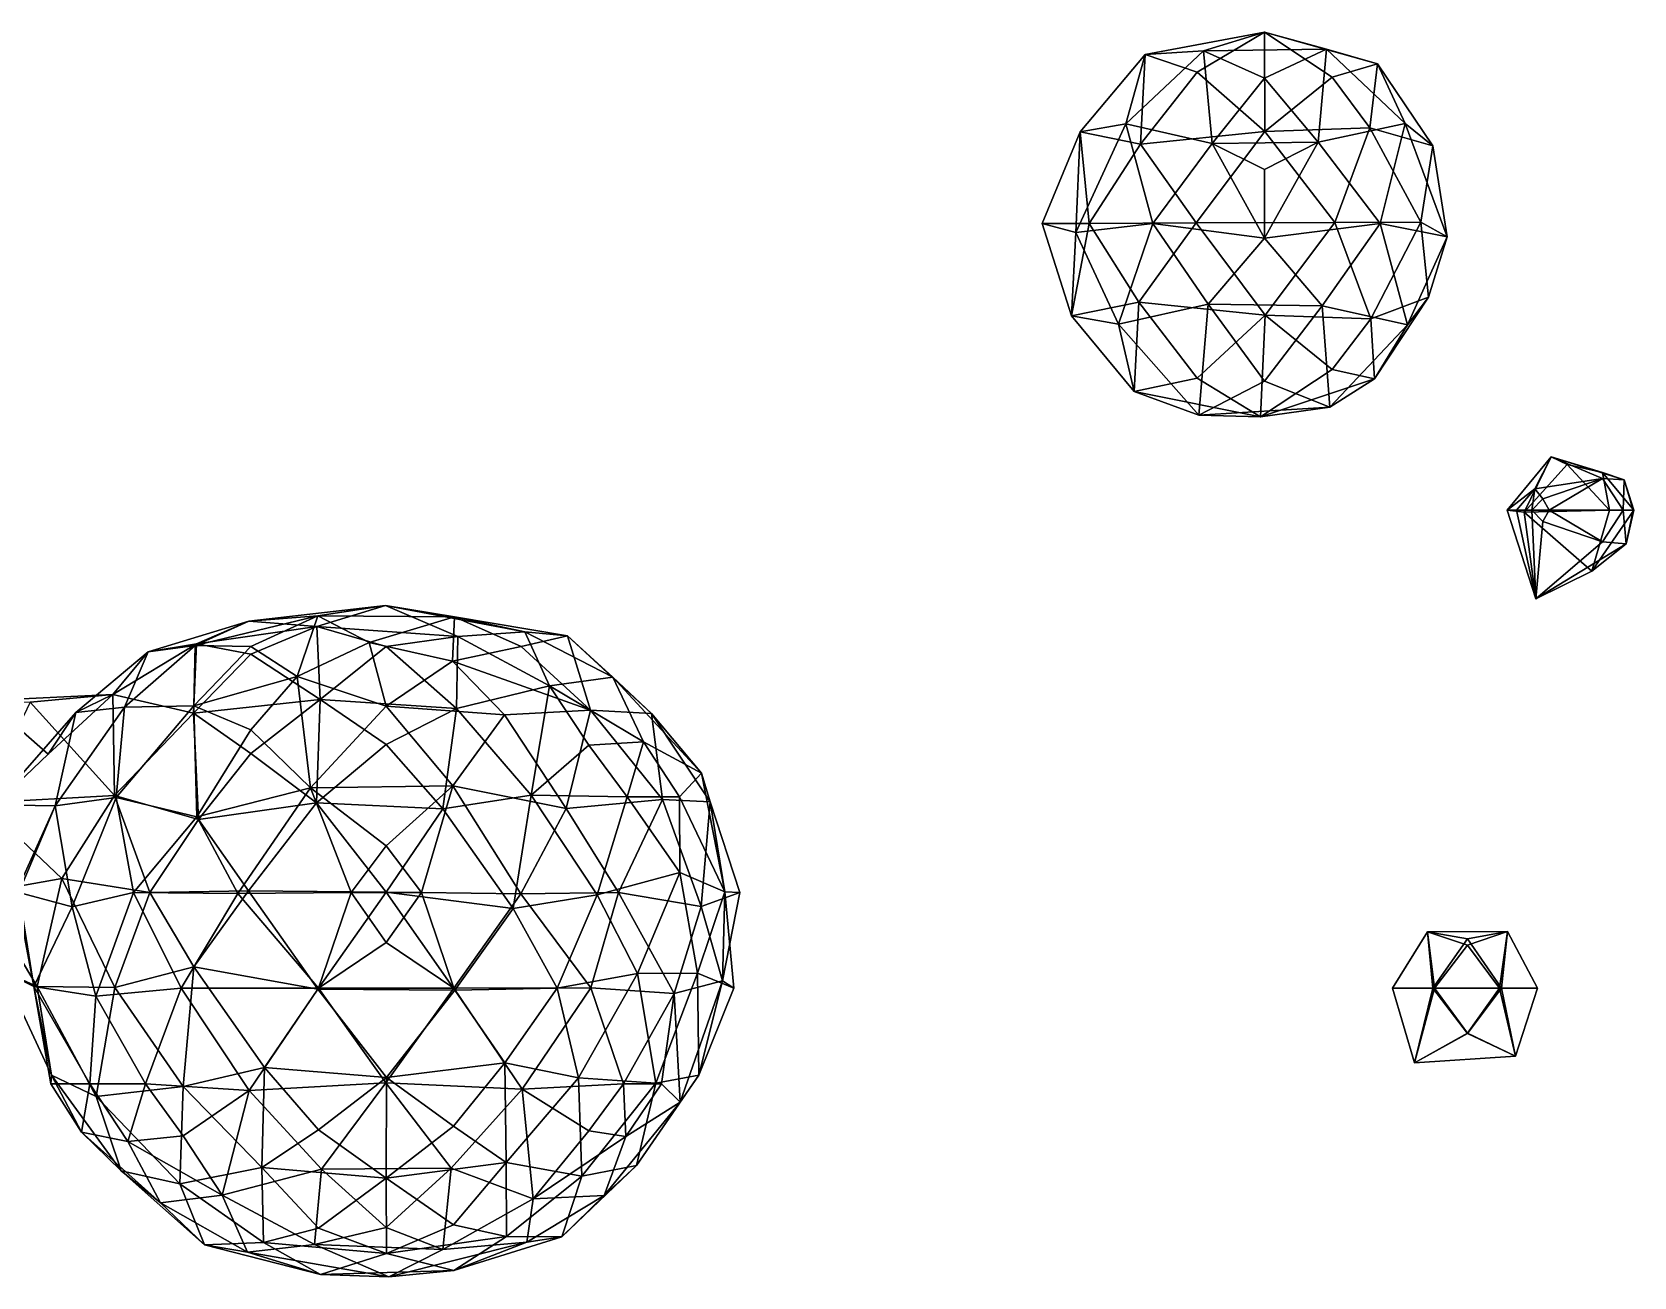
# Model space of a CAD drawing. Extents: x 290083 to 295691, y 4553739 to 4561622.
# Drawn here: x 294755.5 to 295054.2, y 4558977.8 to 4559209.8 of the extents above; entities that cross this region are included whole.
import ezdxf

# ---------------------------------------------------------------- set-up
doc = ezdxf.new("R2010")
doc.units = 0
doc.layers.add('Au_ppm_Pref_-_0_3', color=7, linetype='CONTINUOUS')

msp = doc.modelspace()

# ---------------------------------------------------------------- linework, layer by layer
at = {"layer": 'Au_ppm_Pref_-_0_3'}
for points in [[(294973.93, 4559206.36, 1810.91), (294963.05, 4559205.68, 1805.55), (294985.3, 4559209.84, 1805.57)], [(294963.05, 4559205.68, 1805.55), (294972.72, 4559202.37, 1802.1), (294985.3, 4559209.84, 1805.57)], [(294985.37, 4559191.3, 1800.78), (294985.3, 4559209.84, 1805.57), (294972.72, 4559202.37, 1802.1)], [(294996.84, 4559206.66, 1810.94), (294973.93, 4559206.36, 1810.91), (294985.3, 4559209.84, 1805.57)], [(295006.36, 4559203.95, 1805.55), (294996.84, 4559206.66, 1810.94), (294985.3, 4559209.84, 1805.57)], [(294985.37, 4559191.3, 1800.78), (294997.91, 4559201.44, 1802.41), (294985.3, 4559209.84, 1805.57)], [(294997.91, 4559201.44, 1802.41), (295006.36, 4559203.95, 1805.55), (294985.3, 4559209.84, 1805.57)], [(294950.95, 4559191.25, 1806.45), (294963.05, 4559205.68, 1805.55), (294959.47, 4559192.75, 1811.62)], [(294963.05, 4559205.68, 1805.55), (294950.95, 4559191.25, 1806.45), (294962.19, 4559188.92, 1801.62)], [(294973.93, 4559206.36, 1810.91), (294975.52, 4559189.08, 1815.13), (294959.47, 4559192.75, 1811.62)], [(294963.05, 4559205.68, 1805.55), (294973.93, 4559206.36, 1810.91), (294959.47, 4559192.75, 1811.62)], [(294963.05, 4559205.68, 1805.55), (294962.19, 4559188.92, 1801.62), (294972.72, 4559202.37, 1802.1)], [(294996.84, 4559206.66, 1810.94), (294985.32, 4559201.25, 1814.57), (294973.93, 4559206.36, 1810.91)], [(294973.93, 4559206.36, 1810.91), (294985.32, 4559201.25, 1814.57), (294975.52, 4559189.08, 1815.13)], [(294996.84, 4559206.66, 1810.94), (294995.31, 4559189.33, 1815.31), (294985.32, 4559201.25, 1814.57)], [(294996.84, 4559206.66, 1810.94), (295011.5, 4559192.81, 1811.58), (294995.31, 4559189.33, 1815.31)], [(294996.84, 4559206.66, 1810.94), (295006.36, 4559203.95, 1805.55), (295011.5, 4559192.81, 1811.58)], [(294985.37, 4559191.3, 1800.78), (294972.72, 4559202.37, 1802.1), (294962.19, 4559188.92, 1801.62)], [(295006.36, 4559203.95, 1805.55), (294997.91, 4559201.44, 1802.41), (295004.94, 4559192.01, 1802.24)], [(295016.7, 4559188.65, 1805.55), (295006.36, 4559203.95, 1805.55), (295004.94, 4559192.01, 1802.24)], [(295006.36, 4559203.95, 1805.55), (295016.7, 4559188.65, 1805.55), (295011.5, 4559192.81, 1811.58)], [(294995.31, 4559189.33, 1815.31), (294975.52, 4559189.08, 1815.13), (294985.32, 4559201.25, 1814.57)], [(294997.91, 4559201.44, 1802.41), (294985.37, 4559191.3, 1800.78), (295004.94, 4559192.01, 1802.24)], [(294959.47, 4559192.75, 1811.62), (294950.15, 4559172.47, 1811.19), (294950.95, 4559191.25, 1806.45)], [(294964.5, 4559174.19, 1815.37), (294950.15, 4559172.47, 1811.19), (294959.47, 4559192.75, 1811.62)], [(294975.52, 4559189.08, 1815.13), (294964.5, 4559174.19, 1815.37), (294959.47, 4559192.75, 1811.62)], [(294995.31, 4559189.33, 1815.31), (295011.5, 4559192.81, 1811.58), (295006.86, 4559174.19, 1815.71)], [(295019.37, 4559171.68, 1811.03), (295006.86, 4559174.19, 1815.71), (295011.5, 4559192.81, 1811.58)], [(295016.7, 4559188.65, 1805.55), (295019.37, 4559171.68, 1811.03), (295011.5, 4559192.81, 1811.58)], [(294943.83, 4559174.19, 1805.55), (294950.95, 4559191.25, 1806.45), (294950.15, 4559172.47, 1811.19)], [(294950.95, 4559191.25, 1806.45), (294943.83, 4559174.19, 1805.55), (294952.62, 4559174.19, 1802.02)], [(294950.95, 4559191.25, 1806.45), (294952.62, 4559174.19, 1802.02), (294962.19, 4559188.92, 1801.62)], [(294985.37, 4559191.3, 1800.78), (294962.19, 4559188.92, 1801.62), (294972.53, 4559174.29, 1800.11)], [(294998.39, 4559174.34, 1800.71), (294985.37, 4559191.3, 1800.78), (294972.53, 4559174.29, 1800.11)], [(294998.39, 4559174.34, 1800.71), (295004.94, 4559192.01, 1802.24), (294985.37, 4559191.3, 1800.78)], [(294998.39, 4559174.34, 1800.71), (295014.44, 4559174.38, 1803.55), (295004.94, 4559192.01, 1802.24)], [(295004.94, 4559192.01, 1802.24), (295014.44, 4559174.38, 1803.55), (295016.7, 4559188.65, 1805.55)], [(294962.19, 4559188.92, 1801.62), (294952.62, 4559174.19, 1802.02), (294972.53, 4559174.29, 1800.11)], [(294985.31, 4559171.43, 1814.77), (294964.5, 4559174.19, 1815.37), (294975.52, 4559189.08, 1815.13)], [(294985.32, 4559184.23, 1814.09), (294975.52, 4559189.08, 1815.13), (294995.31, 4559189.33, 1815.31)], [(294985.32, 4559184.23, 1814.09), (294985.31, 4559171.43, 1814.77), (294975.52, 4559189.08, 1815.13)], [(294985.31, 4559171.43, 1814.77), (294995.31, 4559189.33, 1815.31), (295006.86, 4559174.19, 1815.71)], [(294985.31, 4559171.43, 1814.77), (294985.32, 4559184.23, 1814.09), (294995.31, 4559189.33, 1815.31)], [(295016.7, 4559188.65, 1805.55), (295014.44, 4559174.38, 1803.55), (295019.37, 4559171.68, 1811.03)], [(294949.33, 4559156.95, 1805.94), (294943.83, 4559174.19, 1805.55), (294950.15, 4559172.47, 1811.19)], [(294943.83, 4559174.19, 1805.55), (294949.33, 4559156.95, 1805.94), (294952.62, 4559174.19, 1802.02)], [(294949.33, 4559156.95, 1805.94), (294961.88, 4559159.51, 1801.49), (294952.62, 4559174.19, 1802.02)], [(294950.15, 4559172.47, 1811.19), (294958.09, 4559155.38, 1812.69), (294949.33, 4559156.95, 1805.94)], [(294950.15, 4559172.47, 1811.19), (294964.5, 4559174.19, 1815.37), (294958.09, 4559155.38, 1812.69)], [(294972.53, 4559174.29, 1800.11), (294952.62, 4559174.19, 1802.02), (294961.88, 4559159.51, 1801.49)], [(294974.81, 4559159.14, 1815.53), (294958.09, 4559155.38, 1812.69), (294964.5, 4559174.19, 1815.37)], [(294985.39, 4559157.06, 1800.59), (294972.53, 4559174.29, 1800.11), (294961.88, 4559159.51, 1801.49)], [(294985.31, 4559171.43, 1814.77), (294974.81, 4559159.14, 1815.53), (294964.5, 4559174.19, 1815.37)], [(294998.39, 4559174.34, 1800.71), (294972.53, 4559174.29, 1800.11), (294985.39, 4559157.06, 1800.59)], [(294985.31, 4559171.43, 1814.77), (295006.86, 4559174.19, 1815.71), (294996.06, 4559158.81, 1815.75)], [(294998.39, 4559174.34, 1800.71), (294985.39, 4559157.06, 1800.59), (295005.1, 4559156.37, 1802.17)], [(295006.86, 4559174.19, 1815.71), (295011.97, 4559155.28, 1811.9), (294996.06, 4559158.81, 1815.75)], [(294998.39, 4559174.34, 1800.71), (295005.1, 4559156.37, 1802.17), (295014.44, 4559174.38, 1803.55)], [(295014.44, 4559174.38, 1803.55), (295005.1, 4559156.37, 1802.17), (295015.89, 4559160.44, 1805.55)], [(295019.37, 4559171.68, 1811.03), (295011.97, 4559155.28, 1811.9), (295006.86, 4559174.19, 1815.71)], [(295019.37, 4559171.68, 1811.03), (295015.89, 4559160.44, 1805.55), (295011.97, 4559155.28, 1811.9)], [(295014.44, 4559174.38, 1803.55), (295015.89, 4559160.44, 1805.55), (295019.37, 4559171.68, 1811.03)], [(294985.31, 4559171.43, 1814.77), (294996.06, 4559158.81, 1815.75), (294974.81, 4559159.14, 1815.53)], [(295005.79, 4559145.23, 1805.55), (295015.89, 4559160.44, 1805.55), (295005.1, 4559156.37, 1802.17)], [(295015.89, 4559160.44, 1805.55), (295005.79, 4559145.23, 1805.55), (295011.97, 4559155.28, 1811.9)], [(294949.33, 4559156.95, 1805.94), (294961.01, 4559142.87, 1806.57), (294961.88, 4559159.51, 1801.49)], [(294958.09, 4559155.38, 1812.69), (294961.01, 4559142.87, 1806.57), (294949.33, 4559156.95, 1805.94)], [(294974.81, 4559159.14, 1815.53), (294973.08, 4559138.45, 1811.48), (294958.09, 4559155.38, 1812.69)], [(294961.01, 4559142.87, 1806.57), (294972.72, 4559145.32, 1801.87), (294961.88, 4559159.51, 1801.49)], [(294985.39, 4559157.06, 1800.59), (294961.88, 4559159.51, 1801.49), (294972.72, 4559145.32, 1801.87)], [(294985.39, 4559157.06, 1800.59), (294972.72, 4559145.32, 1801.87), (294984.52, 4559138.14, 1805.12)], [(294974.81, 4559159.14, 1815.53), (294985.32, 4559144.77, 1815.36), (294973.08, 4559138.45, 1811.48)], [(294985.32, 4559144.77, 1815.36), (294974.81, 4559159.14, 1815.53), (294996.06, 4559158.81, 1815.75)], [(294997.91, 4559146.97, 1802.42), (294985.39, 4559157.06, 1800.59), (294984.52, 4559138.14, 1805.12)], [(294997.45, 4559139.94, 1810.96), (294985.32, 4559144.77, 1815.36), (294996.06, 4559158.81, 1815.75)], [(295005.1, 4559156.37, 1802.17), (294985.39, 4559157.06, 1800.59), (294997.91, 4559146.97, 1802.42)], [(294997.45, 4559139.94, 1810.96), (294996.06, 4559158.81, 1815.75), (295011.97, 4559155.28, 1811.9)], [(294961.01, 4559142.87, 1806.57), (294958.09, 4559155.38, 1812.69), (294973.08, 4559138.45, 1811.48)], [(295011.97, 4559155.28, 1811.9), (295005.79, 4559145.23, 1805.55), (294997.45, 4559139.94, 1810.96)], [(295005.79, 4559145.23, 1805.55), (295005.1, 4559156.37, 1802.17), (294997.91, 4559146.97, 1802.42)], [(294972.72, 4559145.32, 1801.87), (294961.01, 4559142.87, 1806.57), (294984.52, 4559138.14, 1805.12)], [(294997.45, 4559139.94, 1810.96), (294973.08, 4559138.45, 1811.48), (294985.32, 4559144.77, 1815.36)], [(295005.79, 4559145.23, 1805.55), (294997.91, 4559146.97, 1802.42), (294984.52, 4559138.14, 1805.12)], [(294997.45, 4559139.94, 1810.96), (295005.79, 4559145.23, 1805.55), (294984.52, 4559138.14, 1805.12)], [(294961.01, 4559142.87, 1806.57), (294973.08, 4559138.45, 1811.48), (294984.52, 4559138.14, 1805.12)], [(294997.45, 4559139.94, 1810.96), (294984.52, 4559138.14, 1805.12), (294973.08, 4559138.45, 1811.48)], [(295033.71, 4559120.38, 1835.9), (295030.54, 4559120.74, 1830.32), (295038.76, 4559130.68, 1830.5)], [(295035.71, 4559124.7, 1824.69), (295038.76, 4559130.68, 1830.5), (295030.54, 4559120.74, 1830.32)], [(295041.72, 4559129.23, 1835.25), (295033.71, 4559120.38, 1835.9), (295038.76, 4559130.68, 1830.5)], [(295035.71, 4559124.7, 1824.69), (295048.31, 4559126.64, 1827.35), (295038.76, 4559130.68, 1830.5)], [(295048.31, 4559127.73, 1831.64), (295041.72, 4559129.23, 1835.25), (295038.76, 4559130.68, 1830.5)], [(295038.76, 4559130.68, 1830.5), (295052.32, 4559126.41, 1829.31), (295048.31, 4559127.73, 1831.64)], [(295038.76, 4559130.68, 1830.5), (295048.31, 4559126.64, 1827.35), (295052.32, 4559126.41, 1829.31)], [(295041.72, 4559129.23, 1835.25), (295049.59, 4559120.74, 1835.25), (295033.71, 4559120.38, 1835.9)], [(295049.59, 4559120.74, 1835.25), (295041.72, 4559129.23, 1835.25), (295048.31, 4559127.73, 1831.64)], [(295049.59, 4559120.74, 1835.25), (295048.31, 4559127.73, 1831.64), (295054.17, 4559120.74, 1832.07)], [(295052.32, 4559126.41, 1829.31), (295054.17, 4559120.74, 1832.07), (295048.31, 4559127.73, 1831.64)], [(295035.71, 4559124.7, 1824.69), (295030.54, 4559120.74, 1830.32), (295032.3, 4559120.74, 1824.98)], [(295035.71, 4559124.7, 1824.69), (295032.3, 4559120.74, 1824.98), (295035.16, 4559120.75, 1823.22)], [(295035.71, 4559124.7, 1824.69), (295035.16, 4559120.75, 1823.22), (295037.19, 4559122.83, 1823.37)], [(295035.71, 4559124.7, 1824.69), (295037.19, 4559122.83, 1823.37), (295048.31, 4559126.64, 1827.35)], [(295038.35, 4559120.74, 1823.37), (295048.31, 4559126.64, 1827.35), (295037.19, 4559122.83, 1823.37)], [(295038.35, 4559120.74, 1823.37), (295052.14, 4559120.74, 1827.51), (295048.31, 4559126.64, 1827.35)], [(295052.14, 4559120.74, 1827.51), (295052.32, 4559126.41, 1829.31), (295048.31, 4559126.64, 1827.35)], [(295052.14, 4559120.74, 1827.51), (295054, 4559120.74, 1829.31), (295052.32, 4559126.41, 1829.31)], [(295052.32, 4559126.41, 1829.31), (295054, 4559120.74, 1829.31), (295054.17, 4559120.74, 1832.07)], [(295038.35, 4559120.74, 1823.37), (295037.19, 4559122.83, 1823.37), (295035.16, 4559120.75, 1823.22)], [(295033.71, 4559120.38, 1835.9), (295035.89, 4559104.21, 1829.09), (295030.54, 4559120.74, 1830.32)], [(295032.3, 4559120.74, 1824.98), (295030.54, 4559120.74, 1830.32), (295035.89, 4559104.21, 1829.09)], [(295032.3, 4559120.74, 1824.98), (295035.89, 4559104.21, 1829.09), (295035.16, 4559120.75, 1823.22)], [(295049.59, 4559120.74, 1835.25), (295046.29, 4559109.34, 1834.06), (295033.71, 4559120.38, 1835.9)], [(295033.71, 4559120.38, 1835.9), (295046.29, 4559109.34, 1834.06), (295035.89, 4559104.21, 1829.09)], [(295038.35, 4559120.74, 1823.37), (295035.16, 4559120.75, 1823.22), (295037.19, 4559118.64, 1823.37)], [(295035.89, 4559104.21, 1829.09), (295037.19, 4559118.64, 1823.37), (295035.16, 4559120.75, 1823.22)], [(295035.89, 4559104.21, 1829.09), (295048.31, 4559114.82, 1827.34), (295037.19, 4559118.64, 1823.37)], [(295038.35, 4559120.74, 1823.37), (295037.19, 4559118.64, 1823.37), (295048.31, 4559114.82, 1827.34)], [(295038.35, 4559120.74, 1823.37), (295048.31, 4559114.82, 1827.34), (295052.14, 4559120.74, 1827.51)], [(295046.29, 4559109.34, 1834.06), (295049.59, 4559120.74, 1835.25), (295054.17, 4559120.74, 1832.07)], [(295052.74, 4559114.48, 1829.31), (295046.29, 4559109.34, 1834.06), (295054.17, 4559120.74, 1832.07)], [(295052.14, 4559120.74, 1827.51), (295048.31, 4559114.82, 1827.34), (295052.74, 4559114.48, 1829.31)], [(295052.14, 4559120.74, 1827.51), (295052.74, 4559114.48, 1829.31), (295054, 4559120.74, 1829.31)], [(295054, 4559120.74, 1829.31), (295052.74, 4559114.48, 1829.31), (295054.17, 4559120.74, 1832.07)], [(295035.89, 4559104.21, 1829.09), (295052.74, 4559114.48, 1829.31), (295048.31, 4559114.82, 1827.34)], [(295035.89, 4559104.21, 1829.09), (295046.29, 4559109.34, 1834.06), (295052.74, 4559114.48, 1829.31)], [(294808.61, 4559099.06, 1782.08), (294821.46, 4559102.98, 1787.78), (294795.95, 4559100.07, 1787.64)], [(294795.95, 4559100.07, 1787.64), (294821.46, 4559102.98, 1787.78), (294808.8, 4559101.06, 1793.81)], [(294834.94, 4559097.18, 1782.2), (294821.46, 4559102.98, 1787.78), (294808.61, 4559099.06, 1782.08)], [(294808.8, 4559101.06, 1793.81), (294821.46, 4559102.98, 1787.78), (294834.27, 4559100.87, 1793.82)], [(294834.94, 4559097.18, 1782.2), (294847.42, 4559098.06, 1787.48), (294821.46, 4559102.98, 1787.78)], [(294847.42, 4559098.06, 1787.48), (294834.27, 4559100.87, 1793.82), (294821.46, 4559102.98, 1787.78)], [(294786.18, 4559095.8, 1783.01), (294795.95, 4559100.07, 1787.64), (294777.2, 4559094.34, 1787.74)], [(294777.2, 4559094.34, 1787.74), (294795.95, 4559100.07, 1787.64), (294785.92, 4559095.53, 1792.25)], [(294808.8, 4559101.06, 1793.81), (294796.33, 4559095.35, 1797.09), (294785.92, 4559095.53, 1792.25)], [(294808.8, 4559101.06, 1793.81), (294785.92, 4559095.53, 1792.25), (294795.95, 4559100.07, 1787.64)], [(294808.61, 4559099.06, 1782.08), (294795.95, 4559100.07, 1787.64), (294786.18, 4559095.8, 1783.01)], [(294808.8, 4559101.06, 1793.81), (294804.97, 4559089.71, 1801.22), (294796.33, 4559095.35, 1797.09)], [(294808.8, 4559101.06, 1793.81), (294818.39, 4559096.07, 1798.81), (294804.97, 4559089.71, 1801.22)], [(294834.27, 4559100.87, 1793.82), (294818.39, 4559096.07, 1798.81), (294808.8, 4559101.06, 1793.81)], [(294834.27, 4559100.87, 1793.82), (294833.94, 4559092.62, 1800.23), (294818.39, 4559096.07, 1798.81)], [(294846.72, 4559095.33, 1797.09), (294833.94, 4559092.62, 1800.23), (294834.27, 4559100.87, 1793.82)], [(294855.36, 4559097.32, 1793.68), (294846.72, 4559095.33, 1797.09), (294834.27, 4559100.87, 1793.82)], [(294855.36, 4559097.32, 1793.68), (294834.27, 4559100.87, 1793.82), (294847.42, 4559098.06, 1787.48)], [(294796.33, 4559093.89, 1778.87), (294808.61, 4559099.06, 1782.08), (294786.18, 4559095.8, 1783.01)], [(294796.33, 4559093.89, 1778.87), (294809.25, 4559085.44, 1775.76), (294808.61, 4559099.06, 1782.08)], [(294834.94, 4559097.18, 1782.2), (294808.61, 4559099.06, 1782.08), (294821.53, 4559095.33, 1778.39)], [(294821.53, 4559095.33, 1778.39), (294808.61, 4559099.06, 1782.08), (294809.25, 4559085.44, 1775.76)], [(294834.68, 4559083.8, 1776.23), (294834.94, 4559097.18, 1782.2), (294821.53, 4559095.33, 1778.39)], [(294834.68, 4559083.8, 1776.23), (294852.03, 4559088.01, 1780.78), (294834.94, 4559097.18, 1782.2)], [(294834.94, 4559097.18, 1782.2), (294852.03, 4559088.01, 1780.78), (294847.42, 4559098.06, 1787.48)], [(294855.36, 4559097.32, 1793.68), (294859.64, 4559083.46, 1799.51), (294846.72, 4559095.33, 1797.09)], [(294863.84, 4559089.61, 1787.31), (294855.36, 4559097.32, 1793.68), (294847.42, 4559098.06, 1787.48)], [(294847.42, 4559098.06, 1787.48), (294852.03, 4559088.01, 1780.78), (294863.84, 4559089.61, 1787.31)], [(294855.36, 4559097.32, 1793.68), (294871.05, 4559082.82, 1793.89), (294859.64, 4559083.46, 1799.51)], [(294855.36, 4559097.32, 1793.68), (294863.84, 4559089.61, 1787.31), (294871.05, 4559082.82, 1793.89)], [(294763.69, 4559083.03, 1787.74), (294777.2, 4559094.34, 1787.74), (294772.8, 4559084.05, 1793.15)], [(294763.69, 4559083.03, 1787.74), (294770.62, 4559086.36, 1781.48), (294777.2, 4559094.34, 1787.74)], [(294785.63, 4559082.88, 1776.56), (294786.18, 4559095.8, 1783.01), (294770.62, 4559086.36, 1781.48)], [(294777.2, 4559094.34, 1787.74), (294770.62, 4559086.36, 1781.48), (294786.18, 4559095.8, 1783.01)], [(294777.2, 4559094.34, 1787.74), (294785.92, 4559095.53, 1792.25), (294772.8, 4559084.05, 1793.15)], [(294772.8, 4559084.05, 1793.15), (294785.92, 4559095.53, 1792.25), (294785.71, 4559084.29, 1799.28)], [(294796.33, 4559093.89, 1778.87), (294786.18, 4559095.8, 1783.01), (294785.63, 4559082.88, 1776.56)], [(294796.33, 4559095.35, 1797.09), (294785.71, 4559084.29, 1799.28), (294785.92, 4559095.53, 1792.25)], [(294796.33, 4559095.35, 1797.09), (294804.97, 4559089.71, 1801.22), (294785.71, 4559084.29, 1799.28)], [(294821.54, 4559084.18, 1803.58), (294804.97, 4559089.71, 1801.22), (294818.39, 4559096.07, 1798.81)], [(294834.68, 4559083.8, 1776.23), (294821.53, 4559095.33, 1778.39), (294809.25, 4559085.44, 1775.76)], [(294821.54, 4559084.18, 1803.58), (294818.39, 4559096.07, 1798.81), (294833.94, 4559092.62, 1800.23)], [(294859.64, 4559083.46, 1799.51), (294833.94, 4559092.62, 1800.23), (294846.72, 4559095.33, 1797.09)], [(294785.63, 4559082.88, 1776.56), (294809.25, 4559085.44, 1775.76), (294796.33, 4559093.89, 1778.87)], [(294821.54, 4559084.18, 1803.58), (294833.94, 4559092.62, 1800.23), (294843.61, 4559082.59, 1803.25)], [(294833.94, 4559092.62, 1800.23), (294859.64, 4559083.46, 1799.51), (294843.61, 4559082.59, 1803.25)], [(294804.97, 4559089.71, 1801.22), (294796.33, 4559079.82, 1803.79), (294785.71, 4559084.29, 1799.28)], [(294807.42, 4559068.97, 1806.32), (294796.33, 4559079.82, 1803.79), (294804.97, 4559089.71, 1801.22)], [(294821.54, 4559084.18, 1803.58), (294807.42, 4559068.97, 1806.32), (294804.97, 4559089.71, 1801.22)], [(294869.54, 4559077.56, 1783.19), (294863.84, 4559089.61, 1787.31), (294852.03, 4559088.01, 1780.78)], [(294869.54, 4559077.56, 1783.19), (294880.32, 4559071.73, 1787.74), (294863.84, 4559089.61, 1787.31)], [(294863.84, 4559089.61, 1787.31), (294880.32, 4559071.73, 1787.74), (294871.05, 4559082.82, 1793.89)], [(294755.18, 4559084.95, 1777.15), (294770.62, 4559086.36, 1781.48), (294747.12, 4559085.25, 1783.25)], [(294758.53, 4559075.24, 1784.45), (294747.12, 4559085.25, 1783.25), (294770.62, 4559086.36, 1781.48)], [(294748.61, 4559065.83, 1786.46), (294747.12, 4559085.25, 1783.25), (294758.53, 4559075.24, 1784.45)], [(294770.88, 4559067.56, 1775.74), (294770.62, 4559086.36, 1781.48), (294755.18, 4559084.95, 1777.15)], [(294758.53, 4559075.24, 1784.45), (294770.62, 4559086.36, 1781.48), (294763.69, 4559083.03, 1787.74)], [(294770.88, 4559067.56, 1775.74), (294785.63, 4559082.88, 1776.56), (294770.62, 4559086.36, 1781.48)], [(294796.33, 4559075.39, 1773.15), (294809.25, 4559085.44, 1775.76), (294785.63, 4559082.88, 1776.56)], [(294808.57, 4559066.22, 1771.44), (294809.25, 4559085.44, 1775.76), (294796.33, 4559075.39, 1773.15)], [(294821.53, 4559077.04, 1772.61), (294809.25, 4559085.44, 1775.76), (294808.57, 4559066.22, 1771.44)], [(294834.68, 4559083.8, 1776.23), (294809.25, 4559085.44, 1775.76), (294821.53, 4559077.04, 1772.61)], [(294834.68, 4559083.8, 1776.23), (294848.56, 4559067.62, 1774.45), (294852.03, 4559088.01, 1780.78)], [(294852.03, 4559088.01, 1780.78), (294848.56, 4559067.62, 1774.45), (294859.32, 4559076.93, 1778.58)], [(294869.54, 4559077.56, 1783.19), (294852.03, 4559088.01, 1780.78), (294859.32, 4559076.93, 1778.58)], [(294746.18, 4559066.22, 1776.04), (294770.88, 4559067.56, 1775.74), (294755.18, 4559084.95, 1777.15)], [(294748.61, 4559065.83, 1786.46), (294763.69, 4559083.03, 1787.74), (294759.88, 4559065.62, 1793.06)], [(294748.61, 4559065.83, 1786.46), (294758.53, 4559075.24, 1784.45), (294763.69, 4559083.03, 1787.74)], [(294763.69, 4559083.03, 1787.74), (294772.8, 4559084.05, 1793.15), (294759.88, 4559065.62, 1793.06)], [(294759.88, 4559065.62, 1793.06), (294772.8, 4559084.05, 1793.15), (294771.25, 4559067.18, 1799.58)], [(294785.63, 4559082.88, 1776.56), (294770.88, 4559067.56, 1775.74), (294786.59, 4559063.07, 1772.67)], [(294772.8, 4559084.05, 1793.15), (294785.71, 4559084.29, 1799.28), (294771.25, 4559067.18, 1799.58)], [(294786.28, 4559063.58, 1804.78), (294771.25, 4559067.18, 1799.58), (294785.71, 4559084.29, 1799.28)], [(294785.63, 4559082.88, 1776.56), (294786.59, 4559063.07, 1772.67), (294796.33, 4559075.39, 1773.15)], [(294796.33, 4559079.82, 1803.79), (294786.28, 4559063.58, 1804.78), (294785.71, 4559084.29, 1799.28)], [(294833.96, 4559069.33, 1806.49), (294807.42, 4559068.97, 1806.32), (294821.54, 4559084.18, 1803.58)], [(294834.68, 4559083.8, 1776.23), (294821.53, 4559077.04, 1772.61), (294832.1, 4559065.05, 1771.62)], [(294843.61, 4559082.59, 1803.25), (294833.96, 4559069.33, 1806.49), (294821.54, 4559084.18, 1803.58)], [(294834.68, 4559083.8, 1776.23), (294832.1, 4559065.05, 1771.62), (294848.56, 4559067.62, 1774.45)], [(294855.09, 4559065.11, 1805.11), (294833.96, 4559069.33, 1806.49), (294843.61, 4559082.59, 1803.25)], [(294855.09, 4559065.11, 1805.11), (294843.61, 4559082.59, 1803.25), (294859.64, 4559083.46, 1799.51)], [(294873.04, 4559066.81, 1799.84), (294855.09, 4559065.11, 1805.11), (294859.64, 4559083.46, 1799.51)], [(294871.05, 4559082.82, 1793.89), (294873.04, 4559066.81, 1799.84), (294859.64, 4559083.46, 1799.51)], [(294880.32, 4559071.73, 1787.74), (294881.94, 4559066.38, 1793.18), (294871.05, 4559082.82, 1793.89)], [(294881.94, 4559066.38, 1793.18), (294873.04, 4559066.81, 1799.84), (294871.05, 4559082.82, 1793.89)], [(294796.33, 4559079.82, 1803.79), (294807.42, 4559068.97, 1806.32), (294786.28, 4559063.58, 1804.78)], [(294821.53, 4559077.04, 1772.61), (294808.57, 4559066.22, 1771.44), (294832.1, 4559065.05, 1771.62)], [(294866.51, 4559067.28, 1778.41), (294859.32, 4559076.93, 1778.58), (294848.56, 4559067.62, 1774.45)], [(294869.54, 4559077.56, 1783.19), (294859.32, 4559076.93, 1778.58), (294866.51, 4559067.28, 1778.41)], [(294869.54, 4559077.56, 1783.19), (294866.51, 4559067.28, 1778.41), (294876.24, 4559067.28, 1783.28)], [(294869.54, 4559077.56, 1783.19), (294876.24, 4559067.28, 1783.28), (294880.32, 4559071.73, 1787.74)], [(294796.33, 4559075.39, 1773.15), (294786.59, 4559063.07, 1772.67), (294808.57, 4559066.22, 1771.44)], [(294876.24, 4559067.28, 1783.28), (294884.7, 4559049.61, 1787.75), (294880.32, 4559071.73, 1787.74)], [(294881.94, 4559066.38, 1793.18), (294880.32, 4559071.73, 1787.74), (294884.7, 4559049.61, 1787.75)], [(294746.18, 4559066.22, 1776.04), (294761.07, 4559052.06, 1777.04), (294770.88, 4559067.56, 1775.74)], [(294759.88, 4559065.62, 1793.06), (294771.25, 4559067.18, 1799.58), (294763.04, 4559046.84, 1799.15)], [(294761.07, 4559052.06, 1777.04), (294777.5, 4559049.46, 1772.92), (294770.88, 4559067.56, 1775.74)], [(294774.46, 4559049.46, 1803.98), (294763.04, 4559046.84, 1799.15), (294771.25, 4559067.18, 1799.58)], [(294786.59, 4559063.07, 1772.67), (294770.88, 4559067.56, 1775.74), (294777.5, 4559049.46, 1772.92)], [(294786.28, 4559063.58, 1804.78), (294774.46, 4559049.46, 1803.98), (294771.25, 4559067.18, 1799.58)], [(294786.28, 4559063.58, 1804.78), (294807.42, 4559068.97, 1806.32), (294793.93, 4559049.28, 1807.14)], [(294815, 4559049.46, 1808.63), (294793.93, 4559049.28, 1807.14), (294807.42, 4559068.97, 1806.32)], [(294833.96, 4559069.33, 1806.49), (294821.53, 4559058.15, 1808.45), (294807.42, 4559068.97, 1806.32)], [(294821.53, 4559058.15, 1808.45), (294815, 4559049.46, 1808.63), (294807.42, 4559068.97, 1806.32)], [(294828.12, 4559049.46, 1808.67), (294821.53, 4559058.15, 1808.45), (294833.96, 4559069.33, 1806.49)], [(294833.96, 4559069.33, 1806.49), (294846.63, 4559049.26, 1807.63), (294828.12, 4559049.46, 1808.67)], [(294845.24, 4559046.5, 1771.61), (294848.56, 4559067.62, 1774.45), (294832.1, 4559065.05, 1771.62)], [(294846.63, 4559049.26, 1807.63), (294833.96, 4559069.33, 1806.49), (294855.09, 4559065.11, 1805.11)], [(294848.56, 4559067.62, 1774.45), (294845.24, 4559046.5, 1771.61), (294860.9, 4559049.05, 1775.04)], [(294866.51, 4559067.28, 1778.41), (294848.56, 4559067.62, 1774.45), (294860.9, 4559049.05, 1775.04)], [(294866.51, 4559067.28, 1778.41), (294860.9, 4559049.05, 1775.04), (294876.31, 4559053.19, 1780.7)], [(294876.24, 4559067.28, 1783.28), (294866.51, 4559067.28, 1778.41), (294876.31, 4559053.19, 1780.7)], [(294876.31, 4559053.19, 1780.7), (294884.7, 4559049.61, 1787.75), (294876.24, 4559067.28, 1783.28)], [(294746.07, 4559049.41, 1781.86), (294761.07, 4559052.06, 1777.04), (294746.18, 4559066.22, 1776.04)], [(294748.61, 4559065.83, 1786.46), (294759.88, 4559065.62, 1793.06), (294752.57, 4559049.46, 1790.55)], [(294753.07, 4559049.46, 1793.68), (294752.57, 4559049.46, 1790.55), (294759.88, 4559065.62, 1793.06)], [(294753.07, 4559049.46, 1793.68), (294759.88, 4559065.62, 1793.06), (294763.04, 4559046.84, 1799.15)], [(294808.57, 4559066.22, 1771.44), (294786.59, 4559063.07, 1772.67), (294795.9, 4559049.8, 1771.08)], [(294808.57, 4559066.22, 1771.44), (294795.9, 4559049.8, 1771.08), (294821.53, 4559049.53, 1770.1)], [(294832.1, 4559065.05, 1771.62), (294808.57, 4559066.22, 1771.44), (294821.53, 4559049.53, 1770.1)], [(294832.1, 4559065.05, 1771.62), (294821.53, 4559049.53, 1770.1), (294845.24, 4559046.5, 1771.61)], [(294855.09, 4559065.11, 1805.11), (294864.89, 4559049.46, 1804.88), (294846.63, 4559049.26, 1807.63)], [(294855.09, 4559065.11, 1805.11), (294873.04, 4559066.81, 1799.84), (294864.89, 4559049.46, 1804.88)], [(294880.27, 4559046.88, 1799.17), (294864.89, 4559049.46, 1804.88), (294873.04, 4559066.81, 1799.84)], [(294881.94, 4559066.38, 1793.18), (294880.27, 4559046.88, 1799.17), (294873.04, 4559066.81, 1799.84)], [(294881.94, 4559066.38, 1793.18), (294887.47, 4559049.46, 1793.68), (294880.27, 4559046.88, 1799.17)], [(294881.94, 4559066.38, 1793.18), (294884.7, 4559049.61, 1787.75), (294887.47, 4559049.46, 1793.68)], [(294786.28, 4559063.58, 1804.78), (294793.93, 4559049.28, 1807.14), (294774.46, 4559049.46, 1803.98)], [(294777.5, 4559049.46, 1772.92), (294795.9, 4559049.8, 1771.08), (294786.59, 4559063.07, 1772.67)], [(294828.12, 4559049.46, 1808.67), (294815, 4559049.46, 1808.63), (294821.53, 4559058.15, 1808.45)], [(294876.31, 4559053.19, 1780.7), (294860.9, 4559049.05, 1775.04), (294868.42, 4559034.39, 1777.18)], [(294879.6, 4559034.43, 1782.34), (294876.31, 4559053.19, 1780.7), (294868.42, 4559034.39, 1777.18)], [(294876.31, 4559053.19, 1780.7), (294879.6, 4559034.43, 1782.34), (294884.7, 4559049.61, 1787.75)], [(294746.07, 4559049.41, 1781.86), (294756.49, 4559031.98, 1781.43), (294761.07, 4559052.06, 1777.04)], [(294746.07, 4559049.41, 1781.86), (294750.14, 4559034.81, 1787.74), (294756.49, 4559031.98, 1781.43)], [(294750.14, 4559034.81, 1787.74), (294752.57, 4559049.46, 1790.55), (294755.9, 4559031.99, 1793.96)], [(294752.57, 4559049.46, 1790.55), (294753.07, 4559049.46, 1793.68), (294755.9, 4559031.99, 1793.96)], [(294753.07, 4559049.46, 1793.68), (294763.04, 4559046.84, 1799.15), (294755.9, 4559031.99, 1793.96)], [(294770.98, 4559031.76, 1775.81), (294761.07, 4559052.06, 1777.04), (294756.49, 4559031.98, 1781.43)], [(294761.07, 4559052.06, 1777.04), (294770.98, 4559031.76, 1775.81), (294777.5, 4559049.46, 1772.92)], [(294774.46, 4559049.46, 1803.98), (294767.4, 4559030.16, 1801.05), (294763.04, 4559046.84, 1799.15)], [(294783.35, 4559031.68, 1805.68), (294767.4, 4559030.16, 1801.05), (294774.46, 4559049.46, 1803.98)], [(294777.5, 4559049.46, 1772.92), (294770.98, 4559031.76, 1775.81), (294785.73, 4559035.62, 1772.19)], [(294793.93, 4559049.28, 1807.14), (294783.35, 4559031.68, 1805.68), (294774.46, 4559049.46, 1803.98)], [(294777.5, 4559049.46, 1772.92), (294785.73, 4559035.62, 1772.19), (294795.9, 4559049.8, 1771.08)], [(294808.93, 4559031.63, 1808.5), (294783.35, 4559031.68, 1805.68), (294793.93, 4559049.28, 1807.14)], [(294795.9, 4559049.8, 1771.08), (294785.73, 4559035.62, 1772.19), (294808.84, 4559031.44, 1770.37)], [(294815, 4559049.46, 1808.63), (294808.93, 4559031.63, 1808.5), (294793.93, 4559049.28, 1807.14)], [(294821.53, 4559049.53, 1770.1), (294795.9, 4559049.8, 1771.08), (294808.84, 4559031.44, 1770.37)], [(294821.53, 4559049.53, 1770.1), (294808.84, 4559031.44, 1770.37), (294834.35, 4559031.27, 1770.79)], [(294815, 4559049.46, 1808.63), (294821.53, 4559040.14, 1808.66), (294808.93, 4559031.63, 1808.5)], [(294828.12, 4559049.46, 1808.67), (294821.53, 4559040.14, 1808.66), (294815, 4559049.46, 1808.63)], [(294821.53, 4559049.53, 1770.1), (294834.35, 4559031.27, 1770.79), (294845.24, 4559046.5, 1771.61)], [(294828.12, 4559049.46, 1808.67), (294834.14, 4559031.66, 1808.5), (294821.53, 4559040.14, 1808.66)], [(294846.63, 4559049.26, 1807.63), (294834.14, 4559031.66, 1808.5), (294828.12, 4559049.46, 1808.67)], [(294834.14, 4559031.66, 1808.5), (294846.63, 4559049.26, 1807.63), (294859.73, 4559031.74, 1805.68)], [(294846.63, 4559049.26, 1807.63), (294864.89, 4559049.46, 1804.88), (294859.73, 4559031.74, 1805.68)], [(294859.73, 4559031.74, 1805.68), (294864.89, 4559049.46, 1804.88), (294875.24, 4559030.68, 1801)], [(294875.24, 4559030.68, 1801), (294864.89, 4559049.46, 1804.88), (294880.27, 4559046.88, 1799.17)], [(294886.38, 4559031.65, 1787.74), (294884.7, 4559049.61, 1787.75), (294879.6, 4559034.43, 1782.34)], [(294887.47, 4559049.46, 1793.68), (294884.28, 4559033.01, 1793.22), (294880.27, 4559046.88, 1799.17)], [(294884.28, 4559033.01, 1793.22), (294884.7, 4559049.61, 1787.75), (294886.38, 4559031.65, 1787.74)], [(294887.47, 4559049.46, 1793.68), (294884.7, 4559049.61, 1787.75), (294884.28, 4559033.01, 1793.22)], [(294763.04, 4559046.84, 1799.15), (294767.4, 4559030.16, 1801.05), (294755.9, 4559031.99, 1793.96)], [(294845.24, 4559046.5, 1771.61), (294834.35, 4559031.27, 1770.79), (294853.45, 4559031.65, 1772.69)], [(294853.45, 4559031.65, 1772.69), (294860.9, 4559049.05, 1775.04), (294845.24, 4559046.5, 1771.61)], [(294868.42, 4559034.39, 1777.18), (294860.9, 4559049.05, 1775.04), (294853.45, 4559031.65, 1772.69)], [(294875.24, 4559030.68, 1801), (294880.27, 4559046.88, 1799.17), (294884.28, 4559033.01, 1793.22)], [(295009.14, 4559031.65, 1835.25), (295015.67, 4559042.17, 1835.25), (295017, 4559031.65, 1838.13)], [(295015.67, 4559042.17, 1835.25), (295009.14, 4559031.65, 1835.25), (295016.65, 4559031.65, 1832.2)], [(295015.67, 4559042.17, 1835.25), (295030.58, 4559042.2, 1835.25), (295023.11, 4559039.65, 1837.92)], [(295030.58, 4559042.2, 1835.25), (295015.67, 4559042.17, 1835.25), (295023.11, 4559040.87, 1832.18)], [(295015.67, 4559042.17, 1835.25), (295023.11, 4559039.65, 1837.92), (295017, 4559031.65, 1838.13)], [(295015.67, 4559042.17, 1835.25), (295016.65, 4559031.65, 1832.2), (295023.11, 4559040.87, 1832.18)], [(295029.49, 4559031.65, 1832.24), (295023.11, 4559040.87, 1832.18), (295016.65, 4559031.65, 1832.2)], [(295029.49, 4559031.65, 1832.24), (295030.58, 4559042.2, 1835.25), (295023.11, 4559040.87, 1832.18)], [(295030.58, 4559042.2, 1835.25), (295029.1, 4559031.65, 1838.08), (295023.11, 4559039.65, 1837.92)], [(295030.58, 4559042.2, 1835.25), (295036.16, 4559031.65, 1835.25), (295029.1, 4559031.65, 1838.08)], [(295029.49, 4559031.65, 1832.24), (295036.16, 4559031.65, 1835.25), (295030.58, 4559042.2, 1835.25)], [(294821.53, 4559040.14, 1808.66), (294834.14, 4559031.66, 1808.5), (294808.93, 4559031.63, 1808.5)], [(295029.1, 4559031.65, 1838.08), (295017, 4559031.65, 1838.13), (295023.11, 4559039.65, 1837.92)], [(294759.18, 4559015.45, 1787.55), (294756.49, 4559031.98, 1781.43), (294750.14, 4559034.81, 1787.74)], [(294750.14, 4559034.81, 1787.74), (294755.9, 4559031.99, 1793.96), (294759.18, 4559015.45, 1787.55)], [(294770.98, 4559031.76, 1775.81), (294783.73, 4559013.3, 1775.57), (294785.73, 4559035.62, 1772.19)], [(294798.89, 4559016.88, 1772.14), (294785.73, 4559035.62, 1772.19), (294783.73, 4559013.3, 1775.57)], [(294808.84, 4559031.44, 1770.37), (294785.73, 4559035.62, 1772.19), (294798.89, 4559016.88, 1772.14)], [(294857.44, 4559014.94, 1776.13), (294868.42, 4559034.39, 1777.18), (294853.45, 4559031.65, 1772.69)], [(294868.42, 4559034.39, 1777.18), (294857.44, 4559014.94, 1776.13), (294871.8, 4559013.93, 1781.83)], [(294868.42, 4559034.39, 1777.18), (294871.8, 4559013.93, 1781.83), (294879.6, 4559034.43, 1782.34)], [(294879.83, 4559015.42, 1788.63), (294879.6, 4559034.43, 1782.34), (294871.8, 4559013.93, 1781.83)], [(294879.83, 4559015.42, 1788.63), (294886.38, 4559031.65, 1787.74), (294879.6, 4559034.43, 1782.34)], [(294767.4, 4559030.16, 1801.05), (294766.31, 4559013.83, 1798.25), (294755.9, 4559031.99, 1793.96)], [(294759.18, 4559015.45, 1787.55), (294755.9, 4559031.99, 1793.96), (294759.02, 4559013.83, 1793.68)], [(294759.02, 4559013.83, 1793.68), (294755.9, 4559031.99, 1793.96), (294766.31, 4559013.83, 1798.25)], [(294767.48, 4559011.45, 1780.98), (294756.49, 4559031.98, 1781.43), (294759.18, 4559015.45, 1787.55)], [(294756.49, 4559031.98, 1781.43), (294767.48, 4559011.45, 1780.98), (294770.98, 4559031.76, 1775.81)], [(294783.35, 4559031.68, 1805.68), (294776.72, 4559013.83, 1802.92), (294767.4, 4559030.16, 1801.05)], [(294770.98, 4559031.76, 1775.81), (294767.48, 4559011.45, 1780.98), (294783.73, 4559013.3, 1775.57)], [(294783.35, 4559031.68, 1805.68), (294796.04, 4559012.55, 1805.97), (294776.72, 4559013.83, 1802.92)], [(294808.93, 4559031.63, 1808.5), (294796.04, 4559012.55, 1805.97), (294783.35, 4559031.68, 1805.68)], [(294808.93, 4559031.63, 1808.5), (294821.52, 4559014.01, 1807.66), (294796.04, 4559012.55, 1805.97)], [(294808.84, 4559031.44, 1770.37), (294798.89, 4559016.88, 1772.14), (294821.62, 4559014.98, 1771.62)], [(294834.35, 4559031.27, 1770.79), (294808.84, 4559031.44, 1770.37), (294821.62, 4559014.98, 1771.62)], [(294834.14, 4559031.66, 1808.5), (294821.52, 4559014.01, 1807.66), (294808.93, 4559031.63, 1808.5)], [(294834.14, 4559031.66, 1808.5), (294846.92, 4559012.85, 1805.89), (294821.52, 4559014.01, 1807.66)], [(294834.14, 4559031.66, 1808.5), (294859.73, 4559031.74, 1805.68), (294846.92, 4559012.85, 1805.89)], [(294853.45, 4559031.65, 1772.69), (294834.35, 4559031.27, 1770.79), (294843.68, 4559017.76, 1772.67)], [(294857.44, 4559014.94, 1776.13), (294853.45, 4559031.65, 1772.69), (294843.68, 4559017.76, 1772.67)], [(294846.92, 4559012.85, 1805.89), (294859.73, 4559031.74, 1805.68), (294865.79, 4559013.83, 1802.66)], [(294859.73, 4559031.74, 1805.68), (294875.24, 4559030.68, 1801), (294865.79, 4559013.83, 1802.66)], [(294876.34, 4559010.39, 1794.91), (294875.24, 4559030.68, 1801), (294884.28, 4559033.01, 1793.22)], [(294876.34, 4559010.39, 1794.91), (294884.28, 4559033.01, 1793.22), (294879.83, 4559015.42, 1788.63)], [(294884.28, 4559033.01, 1793.22), (294886.38, 4559031.65, 1787.74), (294879.83, 4559015.42, 1788.63)], [(295013.28, 4559017.73, 1835.25), (295009.14, 4559031.65, 1835.25), (295017, 4559031.65, 1838.13)], [(295009.14, 4559031.65, 1835.25), (295013.28, 4559017.73, 1835.25), (295016.65, 4559031.65, 1832.2)], [(295013.28, 4559017.73, 1835.25), (295017, 4559031.65, 1838.13), (295023.11, 4559023.28, 1838.04)], [(295013.28, 4559017.73, 1835.25), (295023.11, 4559023.23, 1832.44), (295016.65, 4559031.65, 1832.2)], [(295029.49, 4559031.65, 1832.24), (295016.65, 4559031.65, 1832.2), (295023.11, 4559023.23, 1832.44)], [(295023.11, 4559023.28, 1838.04), (295017, 4559031.65, 1838.13), (295029.1, 4559031.65, 1838.08)], [(295029.49, 4559031.65, 1832.24), (295023.11, 4559023.23, 1832.44), (295032.07, 4559018.97, 1835.25)], [(295032.07, 4559018.97, 1835.25), (295023.11, 4559023.28, 1838.04), (295029.1, 4559031.65, 1838.08)], [(295036.16, 4559031.65, 1835.25), (295032.07, 4559018.97, 1835.25), (295029.1, 4559031.65, 1838.08)], [(295029.49, 4559031.65, 1832.24), (295032.07, 4559018.97, 1835.25), (295036.16, 4559031.65, 1835.25)], [(294776.72, 4559013.83, 1802.92), (294766.31, 4559013.83, 1798.25), (294767.4, 4559030.16, 1801.05)], [(294834.35, 4559031.27, 1770.79), (294821.62, 4559014.98, 1771.62), (294843.68, 4559017.76, 1772.67)], [(294865.79, 4559013.83, 1802.66), (294875.24, 4559030.68, 1801), (294872.87, 4559013.83, 1799.62)], [(294872.87, 4559013.83, 1799.62), (294875.24, 4559030.68, 1801), (294876.34, 4559010.39, 1794.91)], [(295032.07, 4559018.97, 1835.25), (295013.28, 4559017.73, 1835.25), (295023.11, 4559023.28, 1838.04)], [(295013.28, 4559017.73, 1835.25), (295032.07, 4559018.97, 1835.25), (295023.11, 4559023.23, 1832.44)], [(294798.89, 4559016.88, 1772.14), (294783.73, 4559013.3, 1775.57), (294798.36, 4558998.25, 1776.57)], [(294798.89, 4559016.88, 1772.14), (294798.36, 4558998.25, 1776.57), (294808.93, 4559005.26, 1773)], [(294798.89, 4559016.88, 1772.14), (294808.93, 4559005.26, 1773), (294821.62, 4559014.98, 1771.62)], [(294843.68, 4559017.76, 1772.67), (294821.62, 4559014.98, 1771.62), (294834.12, 4559005.95, 1773.23)], [(294843.92, 4558999.17, 1776.87), (294843.68, 4559017.76, 1772.67), (294834.12, 4559005.95, 1773.23)], [(294843.92, 4558999.17, 1776.87), (294857.44, 4559014.94, 1776.13), (294843.68, 4559017.76, 1772.67)], [(294759.18, 4559015.45, 1787.55), (294759.02, 4559013.83, 1793.68), (294764.74, 4559004.8, 1793.68)], [(294759.02, 4559013.83, 1793.68), (294766.31, 4559013.83, 1798.25), (294764.74, 4559004.8, 1793.68)], [(294759.18, 4559015.45, 1787.55), (294764.74, 4559004.8, 1793.68), (294772.14, 4558997.63, 1787.8)], [(294759.18, 4559015.45, 1787.55), (294772.14, 4558997.63, 1787.8), (294767.48, 4559011.45, 1780.98)], [(294764.74, 4559004.8, 1793.68), (294766.31, 4559013.83, 1798.25), (294773.41, 4559003.08, 1798.33)], [(294776.72, 4559013.83, 1802.92), (294773.41, 4559003.08, 1798.33), (294766.31, 4559013.83, 1798.25)], [(294776.72, 4559013.83, 1802.92), (294783.73, 4559004.13, 1802.85), (294773.41, 4559003.08, 1798.33)], [(294776.72, 4559013.83, 1802.92), (294796.04, 4559012.55, 1805.97), (294783.73, 4559004.13, 1802.85)], [(294821.52, 4559014.01, 1807.66), (294809.48, 4558997.95, 1804.48), (294796.04, 4559012.55, 1805.97)], [(294821.54, 4558996.24, 1775.93), (294821.62, 4559014.98, 1771.62), (294808.93, 4559005.26, 1773)], [(294833.67, 4558998.08, 1804.35), (294809.48, 4558997.95, 1804.48), (294821.52, 4559014.01, 1807.66)], [(294833.67, 4558998.08, 1804.35), (294821.52, 4559014.01, 1807.66), (294846.92, 4559012.85, 1805.89)], [(294821.54, 4558996.24, 1775.93), (294834.12, 4559005.95, 1773.23), (294821.62, 4559014.98, 1771.62)], [(294857.44, 4559014.94, 1776.13), (294843.92, 4558999.17, 1776.87), (294858.05, 4558996.59, 1782.04)], [(294859.32, 4559005.07, 1802.54), (294846.92, 4559012.85, 1805.89), (294865.79, 4559013.83, 1802.66)], [(294857.44, 4559014.94, 1776.13), (294858.05, 4558996.59, 1782.04), (294871.8, 4559013.93, 1781.83)], [(294871.8, 4559013.93, 1781.83), (294858.05, 4558996.59, 1782.04), (294868.24, 4558998.62, 1789.09)], [(294859.32, 4559005.07, 1802.54), (294865.79, 4559013.83, 1802.66), (294866.26, 4559004.01, 1799.62)], [(294865.79, 4559013.83, 1802.66), (294872.87, 4559013.83, 1799.62), (294866.26, 4559004.01, 1799.62)], [(294866.26, 4559004.01, 1799.62), (294872.87, 4559013.83, 1799.62), (294876.34, 4559010.39, 1794.91)], [(294876.34, 4559010.39, 1794.91), (294879.83, 4559015.42, 1788.63), (294868.24, 4558998.62, 1789.09)], [(294871.8, 4559013.93, 1781.83), (294868.24, 4558998.62, 1789.09), (294879.83, 4559015.42, 1788.63)], [(294783.73, 4559013.3, 1775.57), (294767.48, 4559011.45, 1780.98), (294783.12, 4558995.19, 1781.93)], [(294767.48, 4559011.45, 1780.98), (294772.14, 4558997.63, 1787.8), (294783.12, 4558995.19, 1781.93)], [(294783.73, 4559013.3, 1775.57), (294783.12, 4558995.19, 1781.93), (294798.36, 4558998.25, 1776.57)], [(294796.04, 4559012.55, 1805.97), (294791, 4558993.05, 1800.62), (294783.73, 4559004.13, 1802.85)], [(294791, 4558993.05, 1800.62), (294796.04, 4559012.55, 1805.97), (294809.48, 4558997.95, 1804.48)], [(294833.67, 4558998.08, 1804.35), (294846.92, 4559012.85, 1805.89), (294848.95, 4558992.42, 1800.29)], [(294846.92, 4559012.85, 1805.89), (294859.32, 4559005.07, 1802.54), (294848.95, 4558992.42, 1800.29)], [(294866.26, 4559004.01, 1799.62), (294876.34, 4559010.39, 1794.91), (294862.17, 4558993.01, 1794)], [(294868.24, 4558998.62, 1789.09), (294862.17, 4558993.01, 1794), (294876.34, 4559010.39, 1794.91)], [(294772.14, 4558997.63, 1787.8), (294764.74, 4559004.8, 1793.68), (294779.46, 4558991.67, 1794.13)], [(294764.74, 4559004.8, 1793.68), (294773.41, 4559003.08, 1798.33), (294779.46, 4558991.67, 1794.13)], [(294798.36, 4558998.25, 1776.57), (294821.54, 4558996.24, 1775.93), (294808.93, 4559005.26, 1773)], [(294821.54, 4558996.24, 1775.93), (294843.92, 4558999.17, 1776.87), (294834.12, 4559005.95, 1773.23)], [(294866.26, 4559004.01, 1799.62), (294848.95, 4558992.42, 1800.29), (294859.32, 4559005.07, 1802.54)], [(294773.41, 4559003.08, 1798.33), (294783.73, 4559004.13, 1802.85), (294791, 4558993.05, 1800.62)], [(294773.41, 4559003.08, 1798.33), (294791, 4558993.05, 1800.62), (294779.46, 4558991.67, 1794.13)], [(294848.95, 4558992.42, 1800.29), (294866.26, 4559004.01, 1799.62), (294862.17, 4558993.01, 1794)], [(294843.92, 4558999.17, 1776.87), (294821.54, 4558996.24, 1775.93), (294834.12, 4558987.52, 1778.97)], [(294844.01, 4558985.4, 1782.92), (294843.92, 4558999.17, 1776.87), (294834.12, 4558987.52, 1778.97)], [(294844.01, 4558985.4, 1782.92), (294858.05, 4558996.59, 1782.04), (294843.92, 4558999.17, 1776.87)], [(294854.31, 4558985.28, 1787.74), (294862.17, 4558993.01, 1794), (294868.24, 4558998.62, 1789.09)], [(294854.31, 4558985.28, 1787.74), (294868.24, 4558998.62, 1789.09), (294858.05, 4558996.59, 1782.04)], [(294787.68, 4558983.79, 1787.74), (294783.12, 4558995.19, 1781.93), (294772.14, 4558997.63, 1787.8)], [(294772.14, 4558997.63, 1787.8), (294779.46, 4558991.67, 1794.13), (294787.68, 4558983.79, 1787.74)], [(294798.36, 4558998.25, 1776.57), (294783.12, 4558995.19, 1781.93), (294798.66, 4558984.26, 1782.72)], [(294809.48, 4558997.95, 1804.48), (294808.21, 4558983.88, 1799.23), (294791, 4558993.05, 1800.62)], [(294798.36, 4558998.25, 1776.57), (294798.66, 4558984.26, 1782.72), (294808.93, 4558986.94, 1778.77)], [(294798.36, 4558998.25, 1776.57), (294808.93, 4558986.94, 1778.77), (294821.54, 4558996.24, 1775.93)], [(294809.48, 4558997.95, 1804.48), (294821.53, 4558987.05, 1802.6), (294808.21, 4558983.88, 1799.23)], [(294821.59, 4558982.23, 1782.09), (294821.54, 4558996.24, 1775.93), (294808.93, 4558986.94, 1778.77)], [(294809.48, 4558997.95, 1804.48), (294833.67, 4558998.08, 1804.35), (294821.53, 4558987.05, 1802.6)], [(294832.14, 4558982.94, 1798.97), (294821.53, 4558987.05, 1802.6), (294833.67, 4558998.08, 1804.35)], [(294821.59, 4558982.23, 1782.09), (294834.12, 4558987.52, 1778.97), (294821.54, 4558996.24, 1775.93)], [(294848.95, 4558992.42, 1800.29), (294832.14, 4558982.94, 1798.97), (294833.67, 4558998.08, 1804.35)], [(294854.31, 4558985.28, 1787.74), (294858.05, 4558996.59, 1782.04), (294844.01, 4558985.4, 1782.92)], [(294779.46, 4558991.67, 1794.13), (294791, 4558993.05, 1800.62), (294795.69, 4558982.48, 1793.92)], [(294798.66, 4558984.26, 1782.72), (294783.12, 4558995.19, 1781.93), (294787.68, 4558983.79, 1787.74)], [(294791, 4558993.05, 1800.62), (294808.21, 4558983.88, 1799.23), (294795.69, 4558982.48, 1793.92)], [(294847.75, 4558984.31, 1794), (294848.95, 4558992.42, 1800.29), (294862.17, 4558993.01, 1794)], [(294847.75, 4558984.31, 1794), (294862.17, 4558993.01, 1794), (294854.31, 4558985.28, 1787.74)], [(294787.68, 4558983.79, 1787.74), (294779.46, 4558991.67, 1794.13), (294795.69, 4558982.48, 1793.92)], [(294832.14, 4558982.94, 1798.97), (294848.95, 4558992.42, 1800.29), (294847.75, 4558984.31, 1794)], [(294798.66, 4558984.26, 1782.72), (294821.59, 4558982.23, 1782.09), (294808.93, 4558986.94, 1778.77)], [(294832.14, 4558982.94, 1798.97), (294808.21, 4558983.88, 1799.23), (294821.53, 4558987.05, 1802.6)], [(294821.59, 4558982.23, 1782.09), (294844.01, 4558985.4, 1782.92), (294834.12, 4558987.52, 1778.97)], [(294787.68, 4558983.79, 1787.74), (294809.29, 4558978.29, 1787.91), (294798.66, 4558984.26, 1782.72)], [(294795.69, 4558982.48, 1793.92), (294809.29, 4558978.29, 1787.91), (294787.68, 4558983.79, 1787.74)], [(294808.21, 4558983.88, 1799.23), (294822.03, 4558977.83, 1793.51), (294795.69, 4558982.48, 1793.92)], [(294809.29, 4558978.29, 1787.91), (294821.59, 4558982.23, 1782.09), (294798.66, 4558984.26, 1782.72)], [(294808.21, 4558983.88, 1799.23), (294832.14, 4558982.94, 1798.97), (294822.03, 4558977.83, 1793.51)], [(294834.2, 4558979.05, 1787.69), (294844.01, 4558985.4, 1782.92), (294821.59, 4558982.23, 1782.09)], [(294847.75, 4558984.31, 1794), (294822.03, 4558977.83, 1793.51), (294832.14, 4558982.94, 1798.97)], [(294834.2, 4558979.05, 1787.69), (294822.03, 4558977.83, 1793.51), (294847.75, 4558984.31, 1794)], [(294834.2, 4558979.05, 1787.69), (294854.31, 4558985.28, 1787.74), (294844.01, 4558985.4, 1782.92)], [(294847.75, 4558984.31, 1794), (294854.31, 4558985.28, 1787.74), (294834.2, 4558979.05, 1787.69)], [(294809.29, 4558978.29, 1787.91), (294795.69, 4558982.48, 1793.92), (294822.03, 4558977.83, 1793.51)], [(294809.29, 4558978.29, 1787.91), (294834.2, 4558979.05, 1787.69), (294821.59, 4558982.23, 1782.09)], [(294809.29, 4558978.29, 1787.91), (294822.03, 4558977.83, 1793.51), (294834.2, 4558979.05, 1787.69)]]:
    msp.add_3dface(points, dxfattribs=at)

doc.saveas('drawing.dxf')
